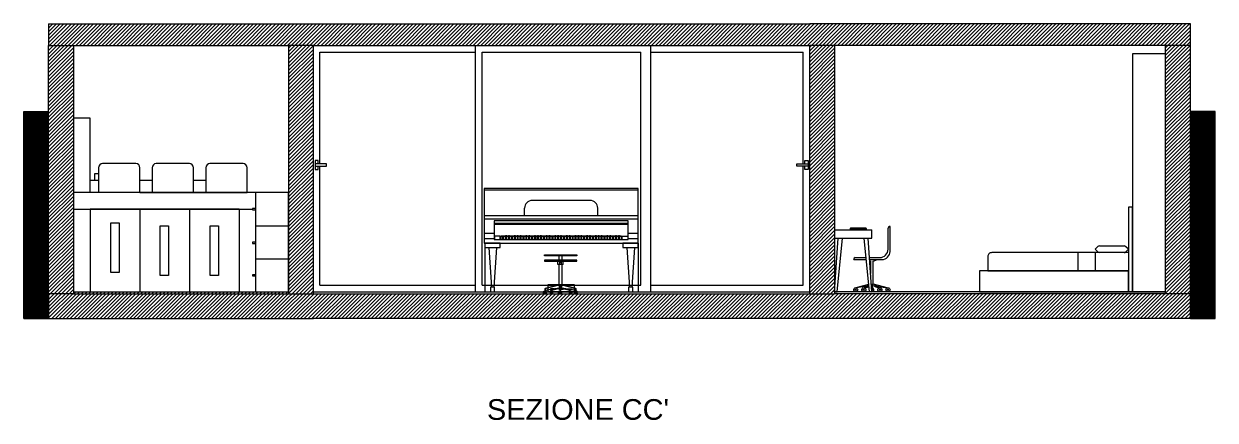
# Model space of a CAD drawing. Header units: millimetres. Extents: x 935 to 13922, y 3203 to 7816.
# Drawn here: x 12482 to 13922, y 6184 to 6662 of the extents above; entities that cross this region are included whole.
import ezdxf

# ---------------------------------------------------------------- set-up
doc = ezdxf.new("R2010")
doc.units = ezdxf.units.MM
doc.layers.get('0').update_dxf_attribs({"lineweight": 20})
for name, color, linetype, lineweight in [('ARREDO_parete_FURNITURE', 7, 'Continuous', 13), ('campiture', 253, 'Continuous', 0), ('interni', 210, 'Continuous', 13)]:
    doc.layers.add(name, color=color, linetype=linetype, lineweight=lineweight)
doc.styles.get("Standard").update_dxf_attribs({"font": 'arial.ttf', "height": 12})

msp = doc.modelspace()

# ---------------------------------------------------------------- hatches: boundary and pattern name
at = {"layer": 'campiture'}
h = msp.add_hatch(dxfattribs=at)
h.set_pattern_fill('ANSI31', color=256)
h.set_pattern_definition([(45, (4600.9173, 8.52), (-2.245064, 2.245064), [])])
h.paths.add_polyline_path([(13891.6, 6662.4), (13431.5, 6662.4), (12831.5, 6662.4), (12511.5, 6662.4), (12511.5, 6636.4), (12801.5, 6636.4), (12831.5, 6636.4), (13431.5, 6636.4), (13891.6, 6636.4)])
h.paths.add_polyline_path([(12831.5, 6636.4), (12801.5, 6636.4), (12801.5, 6336.4), (12831.5, 6336.4)])
h.paths.add_polyline_path([(12541.5, 6636.4), (12511.5, 6636.4), (12511.5, 6336.4), (12541.5, 6336.4)])
h.paths.add_polyline_path([(13891.6, 6636.4), (13861.6, 6636.4), (13861.6, 6336.4), (13891.6, 6336.4)], flags=17)
h.paths.add_polyline_path([(13891.6, 6336.4), (13861.6, 6336.4), (13461.6, 6336.4), (13461.6, 6338.6), (13461.5, 6338.6), (13461.6, 6339.4), (13461.6, 6403.6), (13461.5, 6403.6), (13461.5, 6413.6), (13461.6, 6636.4), (13431.5, 6636.4), (13431.5, 6336.4), (12831.5, 6336.4), (12801.5, 6336.4), (12541.5, 6336.4), (12511.5, 6336.4), (12511.5, 6306.4), (12831.5, 6306.4), (13431.5, 6306.4), (13891.6, 6306.4)])
h = msp.add_hatch(dxfattribs=at)
h.set_pattern_fill('_USER', color=256, pattern_type=0)
h.set_pattern_definition([(0, (4600.9173, 8.5201), (0, 1), [])])
h.paths.add_polyline_path([(12511.5, 6556.4), (12481.5, 6556.4), (12481.5, 6306.4), (12511.5, 6306.4), (12511.5, 6336.4)])
h.paths.add_polyline_path([(13921.6, 6556.4), (13891.6, 6556.4), (13891.6, 6306.4), (13921.6, 6306.4)])
h = msp.add_hatch(dxfattribs=at)
h.set_pattern_fill('ANSI31', color=256)
h.set_pattern_definition([(45, (6967.8123, 1983.2312), (-2.245064, 2.245064), [])])
h.paths.add_polyline_path([(12801.5, 6338.6), (12541.5, 6338.6), (12541.5, 6336.4), (12801.5, 6336.4)])

# ---------------------------------------------------------------- linework, layer by layer
for p, q in [((12511.5, 6662.4), (12831.5, 6662.4)), ((12511.5, 6662.4), (12511.5, 6636.4)), ((12831.5, 6662.4), (13431.5, 6662.4)), ((13891.6, 6662.4), (13431.5, 6662.4)), ((13891.6, 6306.4), (13891.6, 6662.4)), ((12511.5, 6336.4), (12511.5, 6636.4)), ((12511.5, 6636.4), (12801.5, 6636.4)), ((12541.5, 6636.4), (12541.5, 6336.4)), ((12801.5, 6636.4), (12801.5, 6336.4)), ((12831.5, 6636.4), (12801.5, 6636.4)), ((12831.5, 6336.4), (12831.5, 6636.4)), ((12831.5, 6636.4), (13431.5, 6636.4)), ((12831.5, 6336.4), (12831.5, 6636.4)), ((12839.5, 6493.2), (12839.5, 6628.4)), ((12839.5, 6628.4), (13027.5, 6628.4)), ((13027.5, 6338.6), (13027.5, 6636.4)), ((13035.5, 6346.6), (13035.5, 6628.4)), ((13035.5, 6628.4), (13227.5, 6628.4)), ((13227.5, 6346.6), (13227.5, 6628.4)), ((13239.5, 6338.6), (13239.5, 6636.4)), ((13239.5, 6628.4), (13423.5, 6628.4)), ((13423.5, 6493.2), (13423.5, 6628.4)), ((13431.5, 6336.4), (13431.5, 6636.4)), ((13891.6, 6636.4), (13431.5, 6636.4)), ((13461.6, 6636.4), (13461.6, 6336.4)), ((13861.6, 6336.4), (13861.6, 6636.4)), ((12481.5, 6306.4), (12481.5, 6556.4)), ((12481.5, 6556.4), (12511.5, 6556.4)), ((13921.6, 6556.4), (13891.6, 6556.4)), ((13921.6, 6306.4), (13921.6, 6556.4)), ((12831.5, 6493.9), (12831.5, 6493.9)), ((12839.5, 6346.6), (12839.5, 6490.6)), ((13423.5, 6346.6), (13423.5, 6490.6)), ((12831.5, 6478.9), (12831.5, 6478.9)), ((12541.5, 6336.4), (12511.5, 6336.4)), ((12511.5, 6336.4), (12511.5, 6306.4)), ((12801.5, 6336.4), (12831.5, 6336.4)), ((12831.5, 6338.6), (13431.5, 6338.6)), ((12831.5, 6336.4), (13431.5, 6336.4)), ((12839.5, 6346.6), (13027.5, 6346.6)), ((13035.5, 6346.6), (13227.5, 6346.6)), ((13239.5, 6346.6), (13423.5, 6346.6)), ((13431.5, 6336.4), (13461.6, 6336.4)), ((13861.6, 6338.6), (13461.5, 6338.6)), ((13891.6, 6336.4), (13461.5, 6336.4)), ((12511.5, 6306.4), (12481.5, 6306.4)), ((12511.5, 6306.4), (12831.5, 6306.4)), ((13431.5, 6306.4), (12831.5, 6306.4)), ((13891.6, 6306.4), (13431.5, 6306.4)), ((13891.6, 6306.4), (13921.6, 6306.4))]:
    msp.add_line(p, q)
for points in [[(12837.4, 6493.2), (12837.4, 6497.3), (12833.5, 6497.3), (12833.5, 6486.4), (12837.4, 6486.4), (12837.4, 6490.6)], [(13425.7, 6493.2), (13425.7, 6497.3), (13429.5, 6497.3), (13429.5, 6486.4), (13425.7, 6486.4), (13425.7, 6490.6)]]:
    msp.add_lwpolyline(points)
for points in [[(12833.5, 6490.6), (12847.4, 6490.6), (12847.4, 6493.2), (12833.5, 6493.2)], [(13429.5, 6490.6), (13415.7, 6490.6), (13415.7, 6493.2), (13429.5, 6493.2)]]:
    msp.add_lwpolyline(points, close=True)
at = {"layer": 'ARREDO_parete_FURNITURE'}
for p, q in [((12541.5, 6338.6), (12801.5, 6338.6)), ((12541.5, 6336.4), (12801.5, 6336.4))]:
    msp.add_line(p, q, dxfattribs=at)
at = {"layer": 'interni'}
for p, q in [((12561.8, 6548.6), (12541.5, 6548.6)), ((12541.5, 6548.6), (12541.5, 6458.6)), ((12561.8, 6458.6), (12561.8, 6548.6)), ((12567.5, 6473.6), (12567.5, 6481.6)), ((12567.5, 6481.6), (12571.8, 6481.6)), ((12571.8, 6488.6), (12571.8, 6458.6)), ((12616.8, 6493.6), (12576.8, 6493.6)), ((12621.8, 6458.6), (12621.8, 6488.6)), ((12636.6, 6488.6), (12636.6, 6458.6)), ((12681.6, 6493.6), (12641.6, 6493.6)), ((12686.6, 6458.6), (12686.6, 6488.6)), ((12701.5, 6488.6), (12701.5, 6458.6)), ((12746.5, 6493.6), (12706.5, 6493.6)), ((12751.5, 6458.6), (12751.5, 6488.6)), ((12561.8, 6473.6), (12571.8, 6473.6)), ((12621.8, 6473.6), (12636.6, 6473.6)), ((12686.6, 6473.6), (12701.5, 6473.6)), ((12541.5, 6458.6), (12541.5, 6338.6)), ((12801.5, 6458.6), (12541.5, 6458.6)), ((12621.8, 6458.6), (12701.5, 6458.6)), ((12636.6, 6458.6), (12686.6, 6458.6)), ((12701.5, 6458.6), (12751.5, 6458.6)), ((12761.5, 6458.6), (12761.5, 6338.6)), ((12801.5, 6338.6), (12801.5, 6458.6)), ((13037.8, 6463.5), (13037.8, 6430.5)), ((13224.3, 6463.5), (13037.8, 6463.5)), ((13224.3, 6461.6), (13037.8, 6461.6)), ((13224.3, 6430.4), (13224.3, 6463.5)), ((12541.5, 6438.6), (12757.8, 6438.6)), ((12561.8, 6438.6), (12561.8, 6338.6)), ((12621.8, 6438.6), (12561.8, 6438.6)), ((12621.8, 6438.6), (12621.8, 6338.6)), ((12681.8, 6438.6), (12621.8, 6438.6)), ((12681.8, 6438.6), (12681.8, 6338.6)), ((12741.8, 6438.6), (12681.8, 6438.6)), ((12741.8, 6438.6), (12741.8, 6338.6)), ((13086.8, 6430.5), (13086.8, 6439.8)), ((13166, 6449.1), (13096.1, 6449.1)), ((13175.3, 6430.5), (13175.3, 6439.8)), ((13037.8, 6430.5), (13037.8, 6397.4)), ((13224.3, 6430.5), (13037.8, 6430.5)), ((13224.3, 6426.3), (13037.8, 6426.3)), ((13212.2, 6424.4), (13049.9, 6424.4)), ((13049.9, 6424.4), (13049.9, 6402.1)), ((13212.2, 6402.1), (13212.2, 6424.4)), ((13224.3, 6397.4), (13224.3, 6430.5)), ((12586.8, 6421.9), (12596.8, 6421.9)), ((12586.8, 6361.9), (12586.8, 6421.9)), ((12596.8, 6421.9), (12596.8, 6361.9)), ((12646.5, 6418.6), (12656.5, 6418.6)), ((12646.5, 6358.6), (12646.5, 6418.6)), ((12656.5, 6418.6), (12656.5, 6358.6)), ((12706.8, 6418.6), (12716.8, 6418.6)), ((12706.8, 6358.6), (12706.8, 6418.6)), ((12716.8, 6418.6), (12716.8, 6358.6)), ((12761.5, 6418.6), (12801.5, 6418.6)), ((13049.9, 6409), (13037.8, 6409)), ((13212.2, 6421.3), (13049.9, 6421.3)), ((13212.2, 6420.2), (13049.9, 6420.2)), ((13224.3, 6409), (13212.2, 6409)), ((13461.5, 6413.6), (13506.6, 6413.6)), ((13461.5, 6413.6), (13461.5, 6403.6)), ((13506.6, 6403.6), (13506.6, 6413.6)), ((13526.1, 6390.1), (13526.1, 6415.6)), ((13528.6, 6417.6), (13528.1, 6417.6)), ((13528.6, 6387.6), (13528.6, 6417.6)), ((13037.8, 6403), (13049.9, 6403)), ((13037.8, 6397.4), (13224.3, 6397.4)), ((13037.8, 6397.4), (13224.3, 6397.4)), ((13049.9, 6402.1), (13212.2, 6402.1)), ((13057.9, 6406.3), (13063.8, 6406.3)), ((13065.2, 6406.3), (13067.3, 6406.3)), ((13068.7, 6406.3), (13074.3, 6406.3)), ((13075.7, 6406.3), (13077.8, 6406.3)), ((13079.2, 6406.3), (13081.3, 6406.3)), ((13082.7, 6406.3), (13088.3, 6406.3)), ((13089.7, 6406.3), (13091.8, 6406.3)), ((13093.2, 6406.3), (13098.8, 6406.3)), ((13100.2, 6406.3), (13102.3, 6406.3)), ((13103.7, 6406.3), (13105.8, 6406.3)), ((13107.2, 6406.3), (13112.7, 6406.3)), ((13114.1, 6406.3), (13116.2, 6406.3)), ((13117.6, 6406.3), (13123.2, 6406.3)), ((13124.6, 6406.3), (13126.7, 6406.3)), ((13128.1, 6406.3), (13130.2, 6406.3)), ((13131.6, 6406.3), (13137.2, 6406.3)), ((13138.6, 6406.3), (13140.7, 6406.3)), ((13142.1, 6406.3), (13147.7, 6406.3)), ((13149.1, 6406.3), (13151.2, 6406.3)), ((13152.6, 6406.3), (13154.7, 6406.3)), ((13156.1, 6406.3), (13161.7, 6406.3)), ((13163.1, 6406.3), (13165.2, 6406.3)), ((13166.6, 6406.3), (13172.2, 6406.3)), ((13173.6, 6406.3), (13175.7, 6406.3)), ((13177.1, 6406.3), (13179.2, 6406.3)), ((13180.6, 6406.3), (13186.2, 6406.3)), ((13187.6, 6406.3), (13189.7, 6406.3)), ((13191.1, 6406.3), (13196.7, 6406.3)), ((13198.1, 6406.3), (13200.2, 6406.3)), ((13201.6, 6406.3), (13204, 6406.3)), ((13212.2, 6403), (13224.3, 6403)), ((13224.3, 6397.4), (13224.3, 6338.6)), ((13461.5, 6403.6), (13506.6, 6403.6)), ((13461.5, 6338.6), (13465.9, 6403.6)), ((13464.5, 6338.6), (13470.9, 6403.6)), ((13503.6, 6338.6), (13497.2, 6403.6)), ((13506.6, 6338.6), (13502.2, 6403.6)), ((13781.8, 6394.2), (13811.4, 6394.1)), ((13038.7, 6392.2), (13038.7, 6338.6)), ((13043.4, 6392.2), (13046.7, 6344.2)), ((13052.7, 6392.2), (13049.5, 6344.2)), ((13110.7, 6382.3), (13110.7, 6383.6)), ((13110.7, 6383.6), (13149.8, 6383.6)), ((13149.8, 6382.3), (13110.7, 6382.3)), ((13128.4, 6382.3), (13128.4, 6377.1)), ((13132.1, 6377.1), (13132.1, 6382.3)), ((13149.8, 6383.6), (13149.8, 6382.3)), ((13210.3, 6392.2), (13213.6, 6344.2)), ((13219.6, 6392.2), (13216.4, 6344.2)), ((13486.6, 6380.1), (13499.5, 6380.1)), ((13503.7, 6380.1), (13516.1, 6380.1)), ((13755.6, 6386.1), (13755.6, 6364.1)), ((13776.6, 6390.2), (13779.6, 6393.3)), ((13776.6, 6390.2), (13779.6, 6387.1)), ((13776.6, 6386.1), (13776.6, 6364.1)), ((13816.6, 6390.1), (13813.5, 6393.2)), ((13816.6, 6390.1), (13813.5, 6387)), ((12761.5, 6378.6), (12801.5, 6378.6)), ((12761.5, 6378.6), (12761.5, 6338.6)), ((13149.8, 6377.1), (13110.7, 6377.1)), ((13110.7, 6377.1), (13110.7, 6375.8)), ((13110.7, 6375.8), (13149.8, 6375.8)), ((13127, 6371.8), (13127, 6375.8)), ((13133.5, 6371.8), (13127, 6371.8)), ((13128.4, 6371.8), (13128.4, 6347)), ((13129.2, 6375.8), (13129.2, 6371.8)), ((13131.3, 6374.3), (13129.2, 6374.3)), ((13131.3, 6371.8), (13131.3, 6375.8)), ((13132.1, 6347), (13132.1, 6371.8)), ((13133.5, 6371.8), (13133.5, 6375.8)), ((13149.8, 6375.8), (13149.8, 6377.1)), ((13484.6, 6377.6), (13484.6, 6378.1)), ((13484.6, 6377.6), (13499.7, 6377.6)), ((13499.7, 6377.6), (13499.7, 6377.6)), ((13503.9, 6377.6), (13518.6, 6377.6)), ((13505.1, 6375.6), (13504, 6376)), ((13505.1, 6375.6), (13505.1, 6360.7)), ((13508.1, 6375.6), (13513.4, 6377.6)), ((13508.1, 6348.3), (13508.1, 6375.6)), ((12596.8, 6361.9), (12586.8, 6361.9)), ((12656.5, 6358.6), (12646.5, 6358.6)), ((12716.8, 6358.6), (12706.8, 6358.6)), ((13038.7, 6338.6), (13224.3, 6338.6)), ((13109.3, 6338.3), (13109.5, 6338.8)), ((13109.3, 6337.8), (13109.3, 6338.3)), ((13109.3, 6337.8), (13109.5, 6337.2)), ((13109.5, 6338.8), (13109.8, 6339.3)), ((13109.8, 6336.8), (13109.5, 6337.2)), ((13109.8, 6339.3), (13110.3, 6339.5)), ((13109.8, 6336.8), (13110.3, 6336.5)), ((13110, 6338.2), (13110.1, 6338.4)), ((13110, 6337.9), (13110, 6338.2)), ((13110.1, 6337.7), (13110, 6337.9)), ((13110.1, 6338.4), (13110.3, 6338.6)), ((13110.3, 6337.4), (13110.1, 6337.7)), ((13110.3, 6339.5), (13110.7, 6339.6)), ((13110.3, 6338.6), (13110.5, 6338.8)), ((13110.5, 6337.3), (13110.3, 6337.4)), ((13110.7, 6336.4), (13110.3, 6336.5)), ((13110.5, 6338.8), (13110.7, 6338.8)), ((13110.5, 6337.3), (13110.7, 6337.3)), ((13110.7, 6339.6), (13111.1, 6339.6)), ((13110.7, 6339.6), (13111.2, 6339.5)), ((13110.7, 6338.8), (13111, 6338.8)), ((13110.7, 6338.8), (13110.7, 6338.8)), ((13111, 6337.3), (13110.7, 6337.3)), ((13110.7, 6337.3), (13110.7, 6337.3)), ((13111.2, 6336.5), (13110.7, 6336.4)), ((13110.7, 6336.4), (13111.8, 6336.4)), ((13111, 6338.8), (13110.9, 6338.8)), ((13110.9, 6338.8), (13111.2, 6338.6)), ((13111.2, 6337.4), (13110.9, 6337.3)), ((13110.9, 6337.3), (13111, 6337.3)), ((13111.2, 6338.6), (13111, 6338.8)), ((13111, 6337.3), (13111.2, 6337.4)), ((13111.6, 6339.5), (13111.1, 6339.6)), ((13111.6, 6336.5), (13111.1, 6336.4)), ((13111.2, 6339.5), (13111.7, 6339.3)), ((13111.3, 6338.4), (13111.2, 6338.6)), ((13111.2, 6338.6), (13111.3, 6338.4)), ((13111.2, 6338.6), (13111.2, 6338.6)), ((13111.2, 6337.4), (13111.3, 6337.7)), ((13111.3, 6337.7), (13111.2, 6337.4)), ((13111.2, 6337.4), (13111.2, 6337.4)), ((13111.7, 6336.8), (13111.2, 6336.5)), ((13111.3, 6339.6), (13111.4, 6339.6)), ((13111.3, 6338.4), (13111.3, 6338.4)), ((13111.3, 6338.4), (13111.4, 6338.2)), ((13111.4, 6338.2), (13111.3, 6338.4)), ((13111.3, 6337.7), (13111.4, 6337.9)), ((13111.4, 6337.9), (13111.3, 6337.7)), ((13111.3, 6337.7), (13111.3, 6337.7)), ((13111.4, 6339.6), (13111.9, 6339.6)), ((13111.8, 6339.6), (13111.4, 6339.6)), ((13111.4, 6339.6), (13111.4, 6339.6)), ((13111.4, 6337.9), (13111.4, 6338.2)), ((13111.4, 6338.2), (13111.4, 6338.2)), ((13111.4, 6337.9), (13111.4, 6338.2)), ((13111.4, 6337.9), (13111.4, 6337.9)), ((13111.9, 6336.5), (13111.4, 6336.4)), ((13111.6, 6342.9), (13128.5, 6347)), ((13111.8, 6342.9), (13111.6, 6342.9)), ((13111.6, 6342.9), (13111.6, 6340.5)), ((13111.6, 6340.5), (13111.8, 6340.5)), ((13111.6, 6339.5), (13112, 6339.3)), ((13111.6, 6336.5), (13112, 6336.8)), ((13111.7, 6339.3), (13112, 6338.8)), ((13112, 6337.2), (13111.7, 6336.8)), ((13128.7, 6347), (13111.8, 6342.9)), ((13128.7, 6343.3), (13111.8, 6340.5)), ((13111.8, 6340.5), (13111.8, 6342.9)), ((13111.9, 6339.6), (13111.8, 6339.6)), ((13111.8, 6336.4), (13112.3, 6336.5)), ((13111.9, 6339.4), (13111.9, 6340.5)), ((13111.9, 6336.5), (13112.3, 6336.8)), ((13112.3, 6338.9), (13112, 6339.3)), ((13112.1, 6338.3), (13112, 6338.8)), ((13112, 6337.2), (13112.1, 6337.8)), ((13112.3, 6337.2), (13112, 6336.8)), ((13112.1, 6337.8), (13112.1, 6338.3)), ((13112.3, 6338.8), (13112.3, 6338.9)), ((13112.3, 6338.8), (13112.5, 6338.3)), ((13112.5, 6337.8), (13112.3, 6337.2)), ((13112.7, 6337.2), (13112.3, 6336.8)), ((13112.3, 6336.5), (13112.7, 6336.8)), ((13112.7, 6340.6), (13112.4, 6340.6)), ((13112.5, 6338.3), (13112.5, 6337.8)), ((13112.5, 6338.1), (13112.7, 6338.1)), ((13112.7, 6338.1), (13112.7, 6340.6)), ((13113, 6338.8), (13112.7, 6339.3)), ((13112.7, 6339.3), (13112.7, 6339.3)), ((13112.7, 6339.3), (13112.7, 6339.3)), ((13112.7, 6338.8), (13112.8, 6338.3)), ((13112.7, 6337.2), (13112.8, 6337.8)), ((13112.7, 6336.8), (13113, 6337.2)), ((13112.8, 6337.8), (13112.8, 6338.3)), ((13113.2, 6338.3), (13113, 6338.8)), ((13113.2, 6337.8), (13113, 6337.2)), ((13113.2, 6338.3), (13113.2, 6337.8)), ((13115.2, 6347.5), (13146.9, 6347.5)), ((13115.2, 6338.6), (13115.2, 6347.5)), ((13146.9, 6338.6), (13115.2, 6338.6)), ((13118, 6339.3), (13117.9, 6338.8)), ((13117.9, 6338.8), (13117.9, 6338.3)), ((13117.9, 6338.3), (13117.9, 6337.8)), ((13117.9, 6337.8), (13117.9, 6337.2)), ((13117.9, 6337.2), (13118, 6336.8)), ((13118.1, 6339.5), (13118, 6339.3)), ((13118.1, 6336.5), (13118, 6336.8)), ((13118.1, 6339.5), (13118.2, 6339.6)), ((13118.1, 6336.5), (13118.2, 6336.4)), ((13118.7, 6339.6), (13118.2, 6339.6)), ((13118.2, 6336.4), (13119, 6336.4)), ((13118.5, 6340.5), (13128.9, 6343.3)), ((13118.5, 6340.5), (13118.5, 6341.6)), ((13118.7, 6340.5), (13118.5, 6340.5)), ((13118.7, 6340.5), (13118.7, 6339.2)), ((13118.8, 6338.9), (13118.7, 6339.2)), ((13118.7, 6338.3), (13118.8, 6338.9)), ((13118.7, 6338.8), (13118.8, 6338.8)), ((13118.7, 6338.3), (13118.7, 6337.8)), ((13118.7, 6338.1), (13119.4, 6338.1)), ((13118.7, 6337.8), (13118.7, 6337.2)), ((13118.8, 6336.8), (13118.7, 6337.2)), ((13119.5, 6340.6), (13118.8, 6340.6)), ((13118.8, 6337.9), (13118.8, 6338.1)), ((13118.8, 6337.6), (13118.8, 6337.9)), ((13118.9, 6337.3), (13118.8, 6337.6)), ((13118.8, 6336.8), (13118.9, 6336.5)), ((13118.9, 6337.3), (13118.9, 6337.2)), ((13118.9, 6337.2), (13119, 6337.1)), ((13118.9, 6336.5), (13119, 6336.4)), ((13119.4, 6337.1), (13119, 6337.1)), ((13119, 6336.5), (13119.1, 6336.8)), ((13119, 6336.4), (13119, 6336.5)), ((13119.1, 6336.8), (13119.2, 6337.1)), ((13119.4, 6338.9), (13119.5, 6339.3)), ((13119.4, 6338.3), (13119.4, 6338.9)), ((13119.4, 6337.8), (13119.4, 6338.3)), ((13119.4, 6337.2), (13119.4, 6337.8)), ((13119.5, 6336.8), (13119.4, 6337.2)), ((13129.6, 6343.3), (13119.5, 6340.6)), ((13119.5, 6339.3), (13119.5, 6340.6)), ((13119.5, 6339.4), (13119.6, 6339.5)), ((13119.6, 6336.5), (13119.5, 6336.8)), ((13119.6, 6339.5), (13119.6, 6339.6)), ((13119.6, 6339.6), (13120.4, 6339.6)), ((13119.6, 6336.4), (13119.6, 6336.5)), ((13119.6, 6336.4), (13120.4, 6336.4)), ((13120.2, 6338.8), (13120.3, 6339.3)), ((13120.2, 6338.3), (13120.2, 6338.8)), ((13120.2, 6337.8), (13120.2, 6338.3)), ((13120.2, 6337.2), (13120.2, 6337.8)), ((13120.3, 6336.8), (13120.2, 6337.2)), ((13120.3, 6339.3), (13120.4, 6339.5)), ((13120.3, 6338.2), (13120.4, 6338.6)), ((13120.3, 6337.9), (13120.3, 6338.2)), ((13120.3, 6337.9), (13120.4, 6337.4)), ((13120.3, 6336.8), (13120.4, 6336.5)), ((13120.4, 6339.5), (13120.4, 6339.6)), ((13120.4, 6339.6), (13120.5, 6339.5)), ((13120.4, 6338.8), (13120.4, 6338.8)), ((13120.4, 6338.6), (13120.4, 6338.8)), ((13120.4, 6338.6), (13120.5, 6338.8)), ((13120.5, 6338.8), (13120.4, 6338.8)), ((13120.4, 6338.4), (13120.4, 6338.6)), ((13120.4, 6338.2), (13120.4, 6338.4)), ((13120.4, 6338.2), (13120.4, 6337.9)), ((13120.4, 6337.7), (13120.4, 6337.9)), ((13120.4, 6337.4), (13120.4, 6337.7)), ((13120.4, 6337.4), (13120.4, 6337.3)), ((13120.4, 6337.4), (13120.5, 6337.3)), ((13120.4, 6337.3), (13120.4, 6337.3)), ((13120.5, 6337.3), (13120.4, 6337.3)), ((13120.4, 6336.4), (13120.5, 6336.5)), ((13120.4, 6336.5), (13120.4, 6336.4)), ((13120.5, 6339.5), (13120.6, 6339.3)), ((13120.6, 6338.6), (13120.5, 6338.8)), ((13120.5, 6338.8), (13120.5, 6338.8)), ((13120.5, 6338.8), (13120.5, 6338.8)), ((13120.5, 6337.3), (13120.6, 6337.4)), ((13120.5, 6337.3), (13120.5, 6337.3)), ((13120.5, 6337.3), (13120.5, 6337.3)), ((13120.5, 6336.5), (13120.6, 6336.8)), ((13120.6, 6339.3), (13120.7, 6338.8)), ((13120.6, 6338.4), (13120.6, 6338.6)), ((13120.6, 6338.2), (13120.6, 6338.4)), ((13120.6, 6337.9), (13120.6, 6338.2)), ((13120.6, 6337.4), (13120.6, 6337.9)), ((13120.6, 6336.8), (13120.7, 6337.2)), ((13120.7, 6338.8), (13120.7, 6338.3)), ((13120.7, 6338.3), (13120.7, 6337.8)), ((13120.7, 6337.8), (13120.7, 6337.2)), ((13127.5, 6338.3), (13127.7, 6338.8)), ((13127.5, 6337.8), (13127.5, 6338.3)), ((13127.7, 6337.2), (13127.5, 6337.8)), ((13127.7, 6338.8), (13127.9, 6339.3)), ((13127.9, 6336.8), (13127.7, 6337.2)), ((13127.9, 6339.3), (13128.3, 6339.5)), ((13128.3, 6336.5), (13127.9, 6336.8)), ((13128.1, 6338.3), (13128.2, 6338.8)), ((13128.1, 6337.8), (13128.1, 6338.3)), ((13128.1, 6337.8), (13128.2, 6337.2)), ((13128.5, 6339.3), (13128.2, 6338.8)), ((13128.5, 6336.8), (13128.2, 6337.2)), ((13128.3, 6339.5), (13128.6, 6339.6)), ((13128.3, 6336.5), (13128.6, 6336.4)), ((13128.5, 6347), (13128.7, 6347)), ((13128.8, 6339.5), (13128.5, 6339.3)), ((13128.8, 6336.5), (13128.5, 6336.8)), ((13129.2, 6339.6), (13128.6, 6339.6)), ((13128.7, 6338.8), (13128.6, 6338.3)), ((13128.6, 6337.8), (13128.6, 6338.3)), ((13128.6, 6338.3), (13128.6, 6338.2)), ((13128.6, 6338.2), (13128.6, 6337.9)), ((13128.6, 6338.2), (13128.6, 6338.2)), ((13128.6, 6337.9), (13128.6, 6337.8)), ((13128.6, 6337.9), (13128.6, 6337.9)), ((13128.6, 6337.8), (13128.7, 6337.2)), ((13128.6, 6336.4), (13129.2, 6336.4)), ((13128.7, 6347), (13128.7, 6343.3)), ((13128.7, 6343.3), (13129.8, 6343.3)), ((13128.7, 6338.8), (13129, 6339.3)), ((13128.7, 6338.9), (13128.7, 6338.8)), ((13129, 6336.8), (13128.7, 6337.2)), ((13128.7, 6337.2), (13128.7, 6337.2)), ((13129.2, 6339.6), (13128.8, 6339.5)), ((13129.2, 6336.4), (13128.8, 6336.5)), ((13129, 6339.3), (13129.3, 6339.5)), ((13129, 6336.8), (13129.3, 6336.5)), ((13129.5, 6339.6), (13129.2, 6339.6)), ((13129.3, 6338.8), (13129.2, 6338.3)), ((13129.2, 6338.3), (13129.2, 6337.8)), ((13129.3, 6337.2), (13129.2, 6337.8)), ((13129.5, 6336.5), (13129.2, 6336.4)), ((13129.3, 6339.5), (13129.7, 6339.6)), ((13129.6, 6339.3), (13129.3, 6338.8)), ((13129.6, 6336.8), (13129.3, 6337.2)), ((13129.7, 6336.4), (13129.3, 6336.5)), ((13129.9, 6339.5), (13129.6, 6339.3)), ((13129.9, 6336.5), (13129.6, 6336.8)), ((13129.7, 6339.6), (13130.3, 6339.6)), ((13129.7, 6338.2), (13129.8, 6338.4)), ((13129.7, 6337.9), (13129.7, 6338.2)), ((13129.8, 6338.2), (13129.7, 6338.2)), ((13129.7, 6337.9), (13129.8, 6337.7)), ((13129.8, 6337.9), (13129.7, 6337.9)), ((13130.3, 6336.4), (13129.7, 6336.4)), ((13130.7, 6347), (13129.8, 6347)), ((13129.8, 6347), (13129.8, 6340.5)), ((13129.8, 6342.9), (13130.7, 6342.9)), ((13129.8, 6340.5), (13130.7, 6340.5)), ((13129.8, 6338.4), (13129.9, 6338.6)), ((13130, 6338.6), (13129.8, 6338.4)), ((13129.8, 6338.2), (13129.8, 6338.4)), ((13129.8, 6338.4), (13129.8, 6338.4)), ((13129.8, 6337.9), (13129.8, 6338.2)), ((13129.8, 6337.7), (13129.8, 6337.9)), ((13129.8, 6337.7), (13129.9, 6337.4)), ((13129.8, 6337.7), (13129.8, 6337.7)), ((13129.8, 6337.7), (13130, 6337.4)), ((13129.9, 6340.5), (13129.9, 6339.6)), ((13130.3, 6339.6), (13129.9, 6339.5)), ((13129.9, 6338.6), (13130.1, 6338.8)), ((13130, 6338.6), (13129.9, 6338.6)), ((13129.9, 6337.4), (13130.1, 6337.3)), ((13130, 6337.4), (13129.9, 6337.4)), ((13129.9, 6336.5), (13130.3, 6336.4)), ((13130, 6338.6), (13130.1, 6338.8)), ((13130, 6337.4), (13130.1, 6337.3)), ((13130.1, 6338.8), (13130.3, 6338.8)), ((13130.1, 6338.8), (13130.3, 6338.8)), ((13130.1, 6338.8), (13130.1, 6338.8)), ((13130.3, 6337.3), (13130.1, 6337.3)), ((13130.1, 6337.3), (13130.1, 6337.3)), ((13130.1, 6337.3), (13130.3, 6337.3)), ((13130.3, 6339.6), (13130.7, 6339.5)), ((13130.3, 6338.8), (13130.5, 6338.8)), ((13130.3, 6338.8), (13130.3, 6338.8)), ((13130.3, 6337.3), (13130.5, 6337.3)), ((13130.3, 6337.3), (13130.3, 6337.3)), ((13130.3, 6336.4), (13130.7, 6336.5)), ((13130.5, 6338.8), (13130.7, 6338.6)), ((13130.5, 6337.3), (13130.7, 6337.4)), ((13130.6, 6339.6), (13130.6, 6340.5)), ((13130.7, 6340.5), (13130.7, 6347)), ((13131.8, 6343.3), (13130.7, 6343.3)), ((13130.7, 6339.5), (13131, 6339.3)), ((13130.7, 6338.6), (13130.8, 6338.4)), ((13130.8, 6337.7), (13130.7, 6337.4)), ((13131, 6336.8), (13130.7, 6336.5)), ((13130.9, 6338.2), (13130.8, 6338.4)), ((13130.8, 6337.7), (13130.9, 6337.9)), ((13130.9, 6343.3), (13141, 6340.6)), ((13130.9, 6337.9), (13130.9, 6338.2)), ((13131.3, 6338.8), (13131, 6339.3)), ((13131, 6336.8), (13131.3, 6337.2)), ((13131.3, 6338.8), (13131.4, 6338.3)), ((13131.4, 6337.8), (13131.3, 6337.2)), ((13131.4, 6338.3), (13131.4, 6337.8)), ((13142, 6340.5), (13131.6, 6343.3)), ((13132, 6347), (13131.8, 6347)), ((13131.8, 6347), (13148.7, 6342.9)), ((13131.8, 6343.3), (13131.8, 6347)), ((13148.7, 6340.5), (13131.8, 6343.3)), ((13148.9, 6342.9), (13132, 6347)), ((13140.9, 6338.8), (13140.7, 6338.3)), ((13140.7, 6337.8), (13140.7, 6338.3)), ((13140.7, 6337.8), (13140.9, 6337.2)), ((13140.8, 6338.3), (13141, 6338.6)), ((13140.8, 6338.3), (13140.8, 6337.8)), ((13141, 6337.2), (13140.8, 6337.8)), ((13140.9, 6338.8), (13141, 6338.9)), ((13141.3, 6336.8), (13140.9, 6337.2)), ((13141.7, 6340.6), (13141, 6340.6)), ((13141, 6340.6), (13141, 6337.8)), ((13141.1, 6338.8), (13141, 6338.3)), ((13141, 6337.8), (13141.1, 6337.2)), ((13141.4, 6336.8), (13141, 6337.2)), ((13141.1, 6338.8), (13141.3, 6339)), ((13141.1, 6338.3), (13141.3, 6338.8)), ((13141.1, 6337.8), (13141.1, 6338.3)), ((13141.1, 6337.8), (13141.3, 6337.2)), ((13141.1, 6337.2), (13141.5, 6336.8)), ((13141.3, 6338.8), (13141.6, 6339.3)), ((13141.5, 6339.3), (13141.3, 6339)), ((13141.3, 6337.2), (13141.6, 6336.8)), ((13141.3, 6336.8), (13141.7, 6336.5)), ((13141.9, 6336.5), (13141.4, 6336.8)), ((13141.5, 6339.3), (13142, 6339.5)), ((13141.5, 6336.8), (13142, 6336.5)), ((13142.1, 6339.5), (13141.6, 6339.3)), ((13142.1, 6336.5), (13141.6, 6336.8)), ((13142.3, 6336.4), (13141.7, 6336.5)), ((13141.8, 6339.4), (13141.8, 6340.6)), ((13141.8, 6340.5), (13142, 6340.5)), ((13142.3, 6339.6), (13141.8, 6339.5)), ((13141.9, 6339.5), (13141.8, 6339.5)), ((13141.9, 6339.5), (13142.4, 6339.6)), ((13142, 6338.4), (13141.9, 6338.2)), ((13141.9, 6338.2), (13141.9, 6337.9)), ((13141.9, 6338.2), (13141.9, 6337.9)), ((13141.9, 6338.2), (13141.9, 6338.2)), ((13141.9, 6337.9), (13142, 6337.7)), ((13141.9, 6337.9), (13141.9, 6337.9)), ((13141.9, 6336.5), (13142.4, 6336.4)), ((13142, 6340.5), (13142, 6341.6)), ((13142, 6339.5), (13142.5, 6339.6)), ((13142, 6339.5), (13142, 6339.5)), ((13142.1, 6338.6), (13142, 6338.4)), ((13142.2, 6338.6), (13142, 6338.4)), ((13142, 6338.4), (13142, 6338.4)), ((13142, 6337.7), (13142.1, 6337.4)), ((13142, 6337.7), (13142, 6337.7)), ((13142, 6337.7), (13142.2, 6337.4)), ((13142.5, 6336.4), (13142, 6336.5)), ((13142.6, 6339.6), (13142.1, 6339.5)), ((13142.1, 6338.6), (13142.4, 6338.8)), ((13142.1, 6338.6), (13142.2, 6338.6)), ((13142.1, 6337.4), (13142.4, 6337.3)), ((13142.2, 6337.4), (13142.1, 6337.4)), ((13142.1, 6336.5), (13142.6, 6336.4)), ((13142.4, 6337.3), (13142.2, 6337.4)), ((13142.4, 6339.6), (13142.3, 6339.6)), ((13142.4, 6336.4), (13142.3, 6336.4)), ((13142.4, 6339.6), (13142.5, 6339.6)), ((13142.4, 6339.6), (13142.4, 6339.6)), ((13142.4, 6338.8), (13142.4, 6338.8)), ((13142.7, 6338.8), (13142.4, 6338.8)), ((13142.4, 6338.8), (13142.4, 6338.8)), ((13142.4, 6337.3), (13142.7, 6337.3)), ((13142.4, 6337.3), (13142.4, 6337.3)), ((13142.4, 6337.3), (13142.4, 6337.3)), ((13142.4, 6336.4), (13142.5, 6336.4)), ((13142.5, 6339.6), (13142.6, 6339.6)), ((13142.6, 6336.4), (13142.5, 6336.4)), ((13143.2, 6339.5), (13142.6, 6339.6)), ((13142.6, 6338.8), (13142.7, 6338.8)), ((13142.6, 6338.8), (13142.7, 6338.8)), ((13142.7, 6337.3), (13142.6, 6337.3)), ((13142.6, 6337.3), (13142.7, 6337.3)), ((13142.6, 6336.4), (13143.2, 6336.5)), ((13142.9, 6338.8), (13142.7, 6338.8)), ((13142.7, 6337.3), (13142.9, 6337.3)), ((13143.1, 6338.6), (13142.9, 6338.8)), ((13142.9, 6337.3), (13143.1, 6337.4)), ((13143.3, 6338.4), (13143.1, 6338.6)), ((13143.1, 6337.4), (13143.3, 6337.7)), ((13143.2, 6339.5), (13143.7, 6339.3)), ((13143.2, 6336.5), (13143.7, 6336.8)), ((13143.4, 6338.2), (13143.3, 6338.4)), ((13143.3, 6337.7), (13143.4, 6337.9)), ((13143.4, 6338.2), (13143.4, 6338.2)), ((13143.4, 6337.9), (13143.4, 6338.2)), ((13143.4, 6337.9), (13143.4, 6337.9)), ((13144, 6338.8), (13143.7, 6339.3)), ((13143.7, 6336.8), (13144, 6337.2)), ((13144.2, 6338.3), (13144, 6338.8)), ((13144, 6337.2), (13144.2, 6337.8)), ((13144.2, 6337.8), (13144.2, 6338.3)), ((13146.9, 6347.5), (13146.9, 6338.6)), ((13147, 6338.3), (13147.1, 6338.8)), ((13147, 6337.8), (13147, 6338.3)), ((13147.1, 6337.2), (13147, 6337.8)), ((13147.2, 6339.3), (13147.1, 6338.8)), ((13147.2, 6336.8), (13147.1, 6337.2)), ((13147.5, 6339.5), (13147.2, 6339.3)), ((13147.5, 6336.5), (13147.2, 6336.8)), ((13147.3, 6338.2), (13147.4, 6338.4)), ((13147.3, 6338.2), (13147.3, 6338.2)), ((13147.3, 6337.9), (13147.3, 6338.2)), ((13147.3, 6337.9), (13147.4, 6337.7)), ((13147.4, 6338.6), (13147.5, 6338.8)), ((13147.4, 6338.4), (13147.4, 6338.6)), ((13147.4, 6337.7), (13147.4, 6337.4)), ((13147.4, 6337.4), (13147.5, 6337.3)), ((13147.7, 6339.6), (13147.5, 6339.5)), ((13147.7, 6338.8), (13147.5, 6338.8)), ((13147.5, 6337.3), (13147.7, 6337.3)), ((13147.5, 6336.5), (13147.7, 6336.4)), ((13148, 6339.5), (13147.7, 6339.6)), ((13147.7, 6339.6), (13148.4, 6339.6)), ((13147.8, 6338.8), (13147.7, 6338.8)), ((13147.7, 6338.8), (13147.7, 6338.8)), ((13147.7, 6338.8), (13147.8, 6338.8)), ((13147.7, 6337.3), (13147.8, 6337.3)), ((13147.7, 6337.3), (13147.8, 6337.3)), ((13147.7, 6337.3), (13147.7, 6337.3)), ((13148, 6336.5), (13147.7, 6336.4)), ((13147.7, 6336.4), (13148.4, 6336.4)), ((13148.1, 6340.6), (13147.8, 6340.6)), ((13147.8, 6340.6), (13147.8, 6339.6)), ((13147.8, 6338.8), (13147.8, 6338.8)), ((13147.8, 6338.8), (13147.9, 6338.6)), ((13147.9, 6338.6), (13147.8, 6338.8)), ((13147.8, 6337.3), (13147.9, 6337.4)), ((13147.8, 6337.3), (13147.9, 6337.4)), ((13147.8, 6337.3), (13147.8, 6337.3)), ((13147.9, 6338.6), (13148, 6338.4)), ((13148, 6338.4), (13147.9, 6338.6)), ((13147.9, 6338.6), (13147.9, 6338.6)), ((13147.9, 6337.4), (13148, 6337.7)), ((13147.9, 6337.4), (13148, 6337.7)), ((13147.9, 6337.4), (13147.9, 6337.4)), ((13148, 6339.5), (13148.2, 6339.3)), ((13148, 6338.4), (13148.1, 6338.2)), ((13148, 6338.2), (13148, 6338.4)), ((13148, 6338.4), (13148, 6338.4)), ((13148.1, 6338.2), (13148, 6338.2)), ((13148, 6338.2), (13148, 6337.9)), ((13148, 6337.7), (13148.1, 6337.9)), ((13148, 6337.9), (13148.1, 6337.9)), ((13148, 6337.7), (13148, 6337.9)), ((13148, 6337.7), (13148, 6337.7)), ((13148.2, 6336.8), (13148, 6336.5)), ((13148, 6336.5), (13148, 6336.4)), ((13148.1, 6337.9), (13148.1, 6338.2)), ((13148.3, 6338.8), (13148.2, 6339.3)), ((13148.2, 6336.8), (13148.3, 6337.2)), ((13148.4, 6338.3), (13148.3, 6338.8)), ((13148.3, 6337.2), (13148.4, 6337.8)), ((13148.4, 6339.6), (13148.7, 6339.5)), ((13148.4, 6337.8), (13148.4, 6338.3)), ((13148.4, 6336.4), (13148.7, 6336.5)), ((13148.6, 6339.6), (13148.6, 6340.5)), ((13148.7, 6342.9), (13148.9, 6342.9)), ((13148.7, 6342.9), (13148.7, 6340.5)), ((13148.7, 6340.5), (13148.9, 6340.5)), ((13148.9, 6339.3), (13148.7, 6339.5)), ((13148.8, 6339.5), (13148.7, 6339.5)), ((13148.7, 6336.5), (13148.9, 6336.8)), ((13148.8, 6336.5), (13148.7, 6336.6)), ((13148.8, 6339.5), (13149.1, 6339.6)), ((13149.1, 6336.4), (13148.8, 6336.5)), ((13148.9, 6340.5), (13148.9, 6342.9)), ((13149.1, 6338.8), (13148.9, 6339.3)), ((13148.9, 6336.8), (13149.1, 6337.2)), ((13149.1, 6339), (13149, 6339)), ((13149, 6337.1), (13149.1, 6337.1)), ((13149.1, 6339.6), (13149.3, 6339.5)), ((13149.8, 6339.6), (13149.1, 6339.6)), ((13149.2, 6338.9), (13149.1, 6339)), ((13149.1, 6338.3), (13149.1, 6338.8)), ((13149.1, 6337.8), (13149.1, 6338.3)), ((13149.1, 6337.2), (13149.1, 6337.8)), ((13149.1, 6337.1), (13149.2, 6337.2)), ((13149.3, 6336.5), (13149.1, 6336.4)), ((13149.8, 6336.4), (13149.1, 6336.4)), ((13149.2, 6338.9), (13149.3, 6338.7)), ((13149.2, 6337.2), (13149.3, 6337.3)), ((13149.3, 6339.5), (13149.5, 6339.3)), ((13149.4, 6338.5), (13149.3, 6338.7)), ((13149.3, 6337.3), (13149.4, 6337.6)), ((13149.3, 6336.5), (13149.5, 6336.8)), ((13149.5, 6338.2), (13149.4, 6338.5)), ((13149.4, 6337.6), (13149.5, 6337.9)), ((13149.7, 6338.8), (13149.5, 6339.3)), ((13149.5, 6337.9), (13149.5, 6338.2)), ((13149.7, 6337.2), (13149.5, 6336.8)), ((13149.8, 6338.3), (13149.7, 6338.8)), ((13149.8, 6337.8), (13149.7, 6337.2)), ((13150, 6339.5), (13149.8, 6339.6)), ((13149.8, 6337.8), (13149.8, 6338.3)), ((13150, 6336.5), (13149.8, 6336.4)), ((13149.8, 6336.5), (13149.8, 6336.4)), ((13150, 6339.5), (13150.2, 6339.3)), ((13150.2, 6336.8), (13150, 6336.5)), ((13150.2, 6339.3), (13150.4, 6338.8)), ((13150.4, 6337.2), (13150.2, 6336.8)), ((13150.4, 6338.8), (13150.5, 6338.3)), ((13150.4, 6337.2), (13150.5, 6337.8)), ((13150.5, 6338.3), (13150.5, 6337.8)), ((13461.5, 6338.6), (13464.5, 6338.6)), ((13502.7, 6347.7), (13487.1, 6343.6)), ((13500.4, 6345.5), (13488.1, 6343.4)), ((13496.8, 6343.6), (13502.8, 6346.7)), ((13498.3, 6343.1), (13502.9, 6345.1)), ((13506.6, 6338.6), (13503.6, 6338.6)), ((13507.2, 6343.6), (13507.5, 6348.3)), ((13507.2, 6343.6), (13507.5, 6346.2)), ((13516.3, 6343.6), (13507.5, 6348.2)), ((13514.8, 6343.1), (13507.5, 6346.2)), ((13508.1, 6348.3), (13526.1, 6343.6)), ((13512.7, 6345.5), (13525, 6343.4))]:
    msp.add_line(p, q, dxfattribs=at)
for points in [[(13821.6, 6338.6), (13861.6, 6338.6), (13861.6, 6626.4), (13821.6, 6626.4)], [(12761.5, 6439.4), (12757.8, 6439.4), (12757.8, 6437.9), (12761.5, 6437.9)], [(13821.6, 6441.1), (13816.6, 6441.1), (13816.6, 6338.6), (13821.6, 6338.6)], [(13480.2, 6415), (13499.9, 6415), (13499.9, 6415.2), (13480.2, 6415.2)], [(13499.9, 6415), (13480.2, 6415), (13480.2, 6414.1), (13499.9, 6414.1)], [(13484.4, 6414.7), (13485.4, 6414.7), (13485.4, 6414.5), (13484.4, 6414.5)], [(13485.9, 6414.7), (13486.9, 6414.7), (13486.9, 6414.5), (13485.9, 6414.5)], [(13487.4, 6414.6), (13488, 6414.6), (13488, 6414.5), (13487.4, 6414.5)], [(12761.5, 6398.6), (12757.8, 6398.6), (12757.8, 6397.1), (12761.5, 6397.1)], [(13038.7, 6392.2), (13057.4, 6392.2), (13057.4, 6397.4), (13038.7, 6397.4)], [(13205.6, 6392.2), (13224.3, 6392.2), (13224.3, 6397.4), (13205.6, 6397.4)], [(12761.5, 6359.4), (12757.8, 6359.4), (12757.8, 6357.9), (12761.5, 6357.9)], [(13816.6, 6364.1), (13636.6, 6364.1), (13636.6, 6338.6), (13816.6, 6338.6)], [(13045.5, 6338.6), (13050.6, 6338.6), (13050.6, 6344.2), (13045.5, 6344.2)], [(13118, 6341.4), (13123.1, 6341.4), (13123.1, 6342.5), (13118, 6342.5)], [(13133.6, 6341.4), (13128.5, 6341.4), (13128.5, 6342.5), (13133.6, 6342.5)], [(13144.1, 6341.4), (13139, 6341.4), (13139, 6342.5), (13144.1, 6342.5)], [(13212.4, 6338.6), (13217.5, 6338.6), (13217.5, 6344.2), (13212.4, 6344.2)]]:
    msp.add_lwpolyline(points, close=True, dxfattribs=at)
for points in [[(13498.7, 6415.6), (13481.5, 6415.6, 0.172682), (13480.2, 6415.2), (13499.9, 6415.2), (13499.9, 6415.3, 0.156203)], [(13499.9, 6414.1), (13480.2, 6414.1, 0.131114), (13481.2, 6413.6), (13498.9, 6413.6, 0.131114)], [(13481.4, 6414.8), (13482.5, 6414.8, -0.414214), (13482.5, 6414.7), (13482.5, 6414.3, -0.414214), (13482.5, 6414.3), (13481.4, 6414.3, -0.414214), (13481.4, 6414.3), (13481.4, 6414.7, -0.414214)], [(13482.9, 6414.9), (13483.9, 6414.9, -0.414214), (13484, 6414.9), (13484, 6414.2, -0.414214), (13483.9, 6414.1), (13482.9, 6414.1, -0.414214), (13482.9, 6414.2), (13482.9, 6414.9, -0.414214)], [(13484.4, 6414.8), (13485.4, 6414.8, -0.414214), (13485.5, 6414.7), (13485.5, 6414.4, -0.414214), (13485.4, 6414.3), (13484.4, 6414.3, -0.414214), (13484.3, 6414.4), (13484.3, 6414.7, -0.414214)], [(13485.9, 6414.8), (13486.9, 6414.8, -0.414214), (13487, 6414.7), (13487, 6414.4, -0.414214), (13486.9, 6414.3), (13485.9, 6414.3, -0.414214), (13485.8, 6414.4), (13485.8, 6414.7, -0.414214)], [(13487.4, 6414.8), (13488, 6414.8, -0.414214), (13488, 6414.7), (13488, 6414.3, -0.414214), (13488, 6414.3), (13487.4, 6414.3, -0.414214), (13487.3, 6414.3), (13487.3, 6414.7, -0.414214)], [(13491.7, 6414.7), (13491.3, 6414.7, 1), (13491.3, 6414.4), (13491.7, 6414.4, 1)]]:
    msp.add_lwpolyline(points, format="xyb", close=True, dxfattribs=at)
for points in [[(13482.9, 6414.7), (13483.2, 6414.7), (13483.2, 6414.8), (13483.3, 6414.8), (13483.3, 6414.9), (13483.6, 6414.9), (13483.6, 6414.8), (13483.7, 6414.8), (13483.7, 6414.7), (13484, 6414.7)], [(13057.4, 6402.1), (13057.4, 6405.8), (13050.4, 6405.8), (13050.4, 6402.1)], [(13060.7, 6402.1), (13060.7, 6405.8), (13057.9, 6405.8), (13057.9, 6402.1)], [(13060.7, 6405.4), (13057.9, 6405.4)], [(13064.2, 6402.1), (13064.2, 6405.8), (13061.4, 6405.8), (13061.4, 6402.1)], [(13064.2, 6405.4), (13061.4, 6405.4)], [(13063.8, 6405.8), (13063.8, 6406.8), (13065.2, 6406.8), (13065.2, 6405.8)], [(13064.9, 6404.4), (13064.2, 6404.4)], [(13067.6, 6402.1), (13067.6, 6405.8), (13064.9, 6405.8), (13064.9, 6402.1)], [(13067.6, 6405.4), (13064.9, 6405.4)], [(13067.3, 6405.8), (13067.3, 6406.8), (13068.7, 6406.8), (13068.7, 6405.8)], [(13068.3, 6404.4), (13067.6, 6404.4)], [(13071.1, 6402.1), (13071.1, 6405.8), (13068.3, 6405.8), (13068.3, 6402.1)], [(13071.1, 6405.4), (13068.3, 6405.4)], [(13074.6, 6402.1), (13074.6, 6405.8), (13071.8, 6405.8), (13071.8, 6402.1)], [(13074.6, 6405.4), (13071.8, 6405.4)], [(13074.3, 6405.8), (13074.3, 6406.8), (13075.7, 6406.8), (13075.7, 6405.8)], [(13075.3, 6404.4), (13074.6, 6404.4)], [(13078.1, 6402.1), (13078.1, 6405.8), (13075.3, 6405.8), (13075.3, 6402.1)], [(13078.1, 6405.4), (13075.3, 6405.4)], [(13077.8, 6405.8), (13077.8, 6406.8), (13079.2, 6406.8), (13079.2, 6405.8)], [(13078.8, 6404.4), (13078.1, 6404.4)], [(13081.6, 6402.1), (13081.6, 6405.8), (13078.8, 6405.8), (13078.8, 6402.1)], [(13081.6, 6405.4), (13078.8, 6405.4)], [(13081.3, 6405.8), (13081.3, 6406.8), (13082.7, 6406.8), (13082.7, 6405.8)], [(13082.3, 6404.4), (13081.6, 6404.4)], [(13085.1, 6402.1), (13085.1, 6405.8), (13082.3, 6405.8), (13082.3, 6402.1)], [(13085.1, 6405.4), (13082.3, 6405.4)], [(13088.6, 6402.1), (13088.6, 6405.8), (13085.8, 6405.8), (13085.8, 6402.1)], [(13088.6, 6405.4), (13085.8, 6405.4)], [(13088.3, 6405.8), (13088.3, 6406.8), (13089.7, 6406.8), (13089.7, 6405.8)], [(13089.3, 6404.4), (13088.6, 6404.4)], [(13092.1, 6402.1), (13092.1, 6405.8), (13089.3, 6405.8), (13089.3, 6402.1)], [(13092.1, 6405.4), (13089.3, 6405.4)], [(13091.8, 6405.8), (13091.8, 6406.8), (13093.2, 6406.8), (13093.2, 6405.8)], [(13092.8, 6404.4), (13092.1, 6404.4)], [(13095.6, 6402.1), (13095.6, 6405.8), (13092.8, 6405.8), (13092.8, 6402.1)], [(13095.6, 6405.4), (13092.8, 6405.4)], [(13099.1, 6402.1), (13099.1, 6405.8), (13096.3, 6405.8), (13096.3, 6402.1)], [(13099.1, 6405.4), (13096.3, 6405.4)], [(13098.8, 6405.8), (13098.8, 6406.8), (13100.2, 6406.8), (13100.2, 6405.8)], [(13099.8, 6404.4), (13099.1, 6404.4)], [(13102.6, 6402.1), (13102.6, 6405.8), (13099.8, 6405.8), (13099.8, 6402.1)], [(13102.6, 6405.4), (13099.8, 6405.4)], [(13102.3, 6405.8), (13102.3, 6406.8), (13103.7, 6406.8), (13103.7, 6405.8)], [(13103.3, 6404.4), (13102.6, 6404.4)], [(13106.1, 6402.1), (13106.1, 6405.8), (13103.3, 6405.8), (13103.3, 6402.1)], [(13106.1, 6405.4), (13103.3, 6405.4)], [(13105.8, 6405.8), (13105.8, 6406.8), (13107.2, 6406.8), (13107.2, 6405.8)], [(13106.8, 6404.4), (13106.1, 6404.4)], [(13109.6, 6402.1), (13109.6, 6405.8), (13106.8, 6405.8), (13106.8, 6402.1)], [(13109.6, 6405.4), (13106.8, 6405.4)], [(13113.1, 6402.1), (13113.1, 6405.8), (13110.3, 6405.8), (13110.3, 6402.1)], [(13113.1, 6405.4), (13110.3, 6405.4)], [(13112.7, 6405.8), (13112.7, 6406.8), (13114.1, 6406.8), (13114.1, 6405.8)], [(13113.8, 6404.4), (13113.1, 6404.4)], [(13116.6, 6402.1), (13116.6, 6405.8), (13113.8, 6405.8), (13113.8, 6402.1)], [(13116.6, 6405.4), (13113.8, 6405.4)], [(13116.2, 6405.8), (13116.2, 6406.8), (13117.6, 6406.8), (13117.6, 6405.8)], [(13117.3, 6404.4), (13116.6, 6404.4)], [(13120.1, 6402.1), (13120.1, 6405.8), (13117.3, 6405.8), (13117.3, 6402.1)], [(13120.1, 6405.4), (13117.3, 6405.4)], [(13123.6, 6402.1), (13123.6, 6405.8), (13120.8, 6405.8), (13120.8, 6402.1)], [(13123.6, 6405.4), (13120.8, 6405.4)], [(13123.2, 6405.8), (13123.2, 6406.8), (13124.6, 6406.8), (13124.6, 6405.8)], [(13124.3, 6404.4), (13123.6, 6404.4)], [(13127.1, 6402.1), (13127.1, 6405.8), (13124.3, 6405.8), (13124.3, 6402.1)], [(13127.1, 6405.4), (13124.3, 6405.4)], [(13126.7, 6405.8), (13126.7, 6406.8), (13128.1, 6406.8), (13128.1, 6405.8)], [(13127.8, 6404.4), (13127.1, 6404.4)], [(13130.6, 6402.1), (13130.6, 6405.8), (13127.8, 6405.8), (13127.8, 6402.1)], [(13130.6, 6405.4), (13127.8, 6405.4)], [(13130.2, 6405.8), (13130.2, 6406.8), (13131.6, 6406.8), (13131.6, 6405.8)], [(13131.3, 6404.4), (13130.6, 6404.4)], [(13134.1, 6402.1), (13134.1, 6405.8), (13131.3, 6405.8), (13131.3, 6402.1)], [(13134.1, 6405.4), (13131.3, 6405.4)], [(13137.6, 6402.1), (13137.6, 6405.8), (13134.8, 6405.8), (13134.8, 6402.1)], [(13137.6, 6405.4), (13134.8, 6405.4)], [(13137.2, 6405.8), (13137.2, 6406.8), (13138.6, 6406.8), (13138.6, 6405.8)], [(13138.3, 6404.4), (13137.6, 6404.4)], [(13141.1, 6402.1), (13141.1, 6405.8), (13138.3, 6405.8), (13138.3, 6402.1)], [(13141.1, 6405.4), (13138.3, 6405.4)], [(13140.7, 6405.8), (13140.7, 6406.8), (13142.1, 6406.8), (13142.1, 6405.8)], [(13141.8, 6404.4), (13141.1, 6404.4)], [(13144.6, 6402.1), (13144.6, 6405.8), (13141.8, 6405.8), (13141.8, 6402.1)], [(13144.6, 6405.4), (13141.8, 6405.4)], [(13148.1, 6402.1), (13148.1, 6405.8), (13145.3, 6405.8), (13145.3, 6402.1)], [(13148.1, 6405.4), (13145.3, 6405.4)], [(13147.7, 6405.8), (13147.7, 6406.8), (13149.1, 6406.8), (13149.1, 6405.8)], [(13148.8, 6404.4), (13148.1, 6404.4)], [(13151.6, 6402.1), (13151.6, 6405.8), (13148.8, 6405.8), (13148.8, 6402.1)], [(13151.6, 6405.4), (13148.8, 6405.4)], [(13151.2, 6405.8), (13151.2, 6406.8), (13152.6, 6406.8), (13152.6, 6405.8)], [(13152.3, 6404.4), (13151.6, 6404.4)], [(13155.1, 6402.1), (13155.1, 6405.8), (13152.3, 6405.8), (13152.3, 6402.1)], [(13155.1, 6405.4), (13152.3, 6405.4)], [(13154.7, 6405.8), (13154.7, 6406.8), (13156.1, 6406.8), (13156.1, 6405.8)], [(13155.8, 6404.4), (13155.1, 6404.4)], [(13158.6, 6402.1), (13158.6, 6405.8), (13155.8, 6405.8), (13155.8, 6402.1)], [(13158.6, 6405.4), (13155.8, 6405.4)], [(13162, 6402.1), (13162, 6405.8), (13159.2, 6405.8), (13159.2, 6402.1)], [(13162, 6405.4), (13159.2, 6405.4)], [(13161.7, 6405.8), (13161.7, 6406.8), (13163.1, 6406.8), (13163.1, 6405.8)], [(13162.7, 6404.4), (13162, 6404.4)], [(13165.5, 6402.1), (13165.5, 6405.8), (13162.7, 6405.8), (13162.7, 6402.1)], [(13165.5, 6405.4), (13162.7, 6405.4)], [(13165.2, 6405.8), (13165.2, 6406.8), (13166.6, 6406.8), (13166.6, 6405.8)], [(13166.2, 6404.4), (13165.5, 6404.4)], [(13169, 6402.1), (13169, 6405.8), (13166.2, 6405.8), (13166.2, 6402.1)], [(13169, 6405.4), (13166.2, 6405.4)], [(13172.5, 6402.1), (13172.5, 6405.8), (13169.7, 6405.8), (13169.7, 6402.1)], [(13172.5, 6405.4), (13169.7, 6405.4)], [(13172.2, 6405.8), (13172.2, 6406.8), (13173.6, 6406.8), (13173.6, 6405.8)], [(13173.2, 6404.4), (13172.5, 6404.4)], [(13176, 6402.1), (13176, 6405.8), (13173.2, 6405.8), (13173.2, 6402.1)], [(13176, 6405.4), (13173.2, 6405.4)], [(13175.7, 6405.8), (13175.7, 6406.8), (13177.1, 6406.8), (13177.1, 6405.8)], [(13176.7, 6404.4), (13176, 6404.4)], [(13179.5, 6402.1), (13179.5, 6405.8), (13176.7, 6405.8), (13176.7, 6402.1)], [(13179.5, 6405.4), (13176.7, 6405.4)], [(13179.2, 6405.8), (13179.2, 6406.8), (13180.6, 6406.8), (13180.6, 6405.8)], [(13180.2, 6404.4), (13179.5, 6404.4)], [(13183, 6402.1), (13183, 6405.8), (13180.2, 6405.8), (13180.2, 6402.1)], [(13183, 6405.4), (13180.2, 6405.4)], [(13186.5, 6402.1), (13186.5, 6405.8), (13183.7, 6405.8), (13183.7, 6402.1)], [(13186.5, 6405.4), (13183.7, 6405.4)], [(13186.2, 6405.8), (13186.2, 6406.8), (13187.6, 6406.8), (13187.6, 6405.8)], [(13187.2, 6404.4), (13186.5, 6404.4)], [(13190, 6402.1), (13190, 6405.8), (13187.2, 6405.8), (13187.2, 6402.1)], [(13190, 6405.4), (13187.2, 6405.4)], [(13189.7, 6405.8), (13189.7, 6406.8), (13191.1, 6406.8), (13191.1, 6405.8)], [(13190.7, 6404.4), (13190, 6404.4)], [(13193.5, 6402.1), (13193.5, 6405.8), (13190.7, 6405.8), (13190.7, 6402.1)], [(13193.5, 6405.4), (13190.7, 6405.4)], [(13197, 6402.1), (13197, 6405.8), (13194.2, 6405.8), (13194.2, 6402.1)], [(13197, 6405.4), (13194.2, 6405.4)], [(13196.7, 6405.8), (13196.7, 6406.8), (13198.1, 6406.8), (13198.1, 6405.8)], [(13197.7, 6404.4), (13197, 6404.4)], [(13200.5, 6402.1), (13200.5, 6405.8), (13197.7, 6405.8), (13197.7, 6402.1)], [(13200.5, 6405.4), (13197.7, 6405.4)], [(13200.2, 6405.8), (13200.2, 6406.8), (13201.6, 6406.8), (13201.6, 6405.8)], [(13201.2, 6404.4), (13200.5, 6404.4)], [(13204, 6402.1), (13204, 6405.8), (13201.2, 6405.8), (13201.2, 6402.1)], [(13204, 6405.4), (13201.2, 6405.4)], [(13204.7, 6402.1), (13204.7, 6405.8), (13211.7, 6405.8), (13211.7, 6402.1)]]:
    msp.add_lwpolyline(points, dxfattribs=at)
msp.add_lwpolyline([(13816.6, 6386.1), (13651.6, 6386.1, 0.414214), (13646.6, 6381.1), (13646.6, 6364.1), (13816.6, 6364.1)], format="xyb", dxfattribs=at)
for centre, radius in [((13481.7, 6414.5), 0.0431), ((13481.9, 6414.5), 0.0431), ((13482, 6414.5), 0.0431), ((13482.1, 6414.5), 0.0431), ((13482.2, 6414.5), 0.0431), ((13489, 6414.5), 0.201), ((13489, 6414.5), 0.15), ((13490.2, 6414.5), 0.201), ((13490.2, 6414.5), 0.15), ((13495.7, 6414.5), 0.201), ((13496.5, 6414.5), 0.0303), ((13496.7, 6414.5), 0.0303), ((13496.8, 6414.5), 0.0303), ((13497, 6414.5), 0.0303), ((13497.2, 6414.5), 0.0303), ((13497.4, 6414.5), 0.0303), ((13497.5, 6414.5), 0.0303), ((13497.7, 6414.5), 0.0303), ((13487.1, 6341.1), 2.5), ((13487.1, 6341.1), 0.808), ((13496.8, 6341.1), 2.5), ((13496.8, 6341.1), 0.808), ((13516.3, 6341.1), 2.5), ((13516.3, 6341.1), 0.808), ((13526.1, 6341.1), 2.5), ((13526.1, 6341.1), 0.808)]:
    msp.add_circle(centre, radius, dxfattribs=at)
for centre, radius, start, end in [((12576.8, 6488.6), 5, 90, 180), ((12616.8, 6488.6), 5, 0, 90), ((12641.6, 6488.6), 5, 90, 180), ((12681.6, 6488.6), 5, 0, 90), ((12706.5, 6488.6), 5, 90, 180), ((12746.5, 6488.6), 5, 0, 90), ((13096.1, 6439.8), 9.32, 90, 180), ((13166, 6439.8), 9.32, 0, 90), ((13528.1, 6415.6), 2, 90, 180), ((13781.8, 6391.2), 3, 90, 135.5662), ((13811.4, 6391.1), 3, 44.4338, 90), ((13486.6, 6378.1), 2, 90, 180), ((13516.1, 6390.1), 10, 270, 0), ((13518.6, 6387.6), 10, 270, 0), ((13781.8, 6389.2), 3, 224.4338, 270), ((13811.4, 6389.1), 3, 270, 315.5662), ((13506.6, 6341.1), 2.5, 270, 97.7722), ((13506.6, 6341.1), 0.808, 261.7804, 105.9918)]:
    msp.add_arc(centre, radius, start, end, dxfattribs=at)

# ---------------------------------------------------------------- texts
at = {"layer": 'interni', "insert": (13041.3, 6209.1), "char_height": 25, "attachment_point": 1}
msp.add_mtext_dynamic_manual_height_columns("SEZIONE CC'", width=257.73, gutter_width=12.5, heights=[0], dxfattribs=at)

doc.saveas('drawing.dxf')
